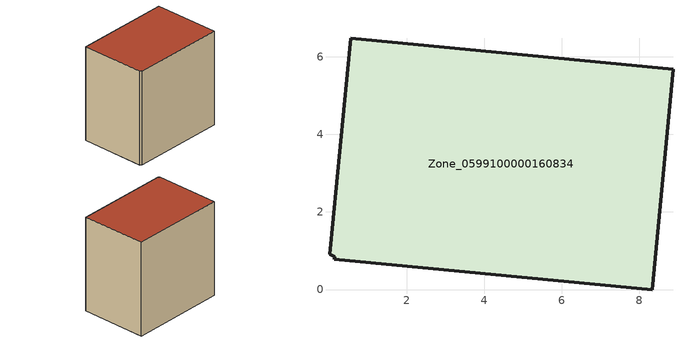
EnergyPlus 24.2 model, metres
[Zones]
Zone_0599100000160834
 floor ground (C_G): 0.55,6.47 8.87,5.68 8.33,0 0.14,0.78 0.14,0.84 0.01,0.91 z0
 wall outside (C_F): 8.33,0 8.87,5.68 0.55,6.47 0.01,0.91 0.14,0.84 0.14,0.78 8.33,0 z0:8.34
 roof outside (C_R): 8.87,5.68 0.55,6.47 0.01,0.91 0.14,0.84 0.14,0.78 8.33,0 z8.34
[BUILDING]
Pand.0599100000160834: North Axis=0; Terrain=City; Loads Convergence Tolerance Value=0.04; Temperature Convergence Tolerance Value=0.4; Solar Distribution=FullExterior; Maximum Number of Warmup Days=25; Minimum Number of Warmup Days=1
[Site:Location]
Rotterdam.The.Hague.AP_ZH_NLD Design_Conditions: Latitude=51.96; Longitude=4.45; Time Zone=1; Elevation=-4.5
[SITE:GROUNDTEMPERATURE:BUILDINGSURFACE]
18, 18, 18, 18, 18, 18, 18, 18, 18, 18, 18, 18
[MATERIAL] Thermal Absorptance=0.9; Solar Absorptance=0.7; Visible Absorptance=0.7
Name | Roughness | Thickness | Conductivity | Density | Specific Heat
G.TI.1946-1964 | MediumSmooth | 0.15 | 1 | 540 | 1210
F.TI.1946-1964 | Rough | 0.3 | 0.857143 | 1920 | 840
R.TI.1946-1964 | MediumRough | 0.2 | 0.277778 | 1500 | 1000
[CONSTRUCTION]
C_G: G.TI.1946-1964
C_F: F.TI.1946-1964
C_R: R.TI.1946-1964
[ZONE]
Zone_0599100000160834: Type=1; Multiplier=1; Ceiling Height=Autocalculate; Volume=Autocalculate; Floor Area=autocalculate; Part of Total Floor Area=Yes
[ZONEINFILTRATION:DESIGNFLOWRATE]
Infil_Zone_0599100000160834: Zone or ZoneList or Space or SpaceList=Zone_0599100000160834; Schedule=AlwaysOn; Design Flow Rate Calculation Method=Flow/Area; Flow Rate per Floor Area=0.003; Constant Term Coefficient=1; Temperature Term Coefficient=0; Velocity Term Coefficient=0; Velocity Squared Term Coefficient=0
[HVACTEMPLATE:ZONE:IDEALLOADSAIRSYSTEM]
Zone_0599100000160834: Maximum Heating Supply Air Temperature=50; Minimum Cooling Supply Air Temperature=13; Maximum Heating Supply Air Humidity Ratio=0.0156; Minimum Cooling Supply Air Humidity Ratio=0.0077; Heating Limit=NoLimit; Cooling Limit=NoLimit; Dehumidification Control Type=ConstantSensibleHeatRatio; Cooling Sensible Heat Ratio=0.7; Dehumidification Setpoint=60; Humidification Control Type=None; Humidification Setpoint=30; Outdoor Air Method=None; Outdoor Air Flow Rate per Person=0.00944; Outdoor Air Flow Rate per Zone Floor Area=0; Outdoor Air Flow Rate per Zone=0; Demand Controlled Ventilation Type=None; Outdoor Air Economizer Type=NoEconomizer; Heat Recovery Type=None; Sensible Heat Recovery Effectiveness=0.7; Latent Heat Recovery Effectiveness=0.65
[ZONECONTROL:THERMOSTAT]
ThermostatControl_Zone_0599100000160834: Zone or ZoneList=Zone_0599100000160834; Control Type Schedule=DualSetpointControlType; Control 1=Thermostat_Zone_0599100000160834; Temperature Difference Between Cutout And Setpoint=0
[THERMOSTATSETPOINT:DUALSETPOINT]
Thermostat_Zone_0599100000160834: Heating Setpoint Temperature Schedule=HeatingSetpoint_Zone_0599100000160834; Cooling Setpoint Temperature Schedule=CoolingSetpoint_Zone_0599100000160834
[SCHEDULE:COMPACT]
HeatingSetpoint_Zone_0599100000160834: Through: 12/31, For: AllDays, Until: 24:00, 21
CoolingSetpoint_Zone_0599100000160834: Through: 12/31, For: AllDays, Until: 24:00, 24
DualSetpointControlType: Through: 12/31, For: AllDays, Until: 24:00, 4
AlwaysOn: Through: 12/31, For: AllDays, Until: 24:00, 1
